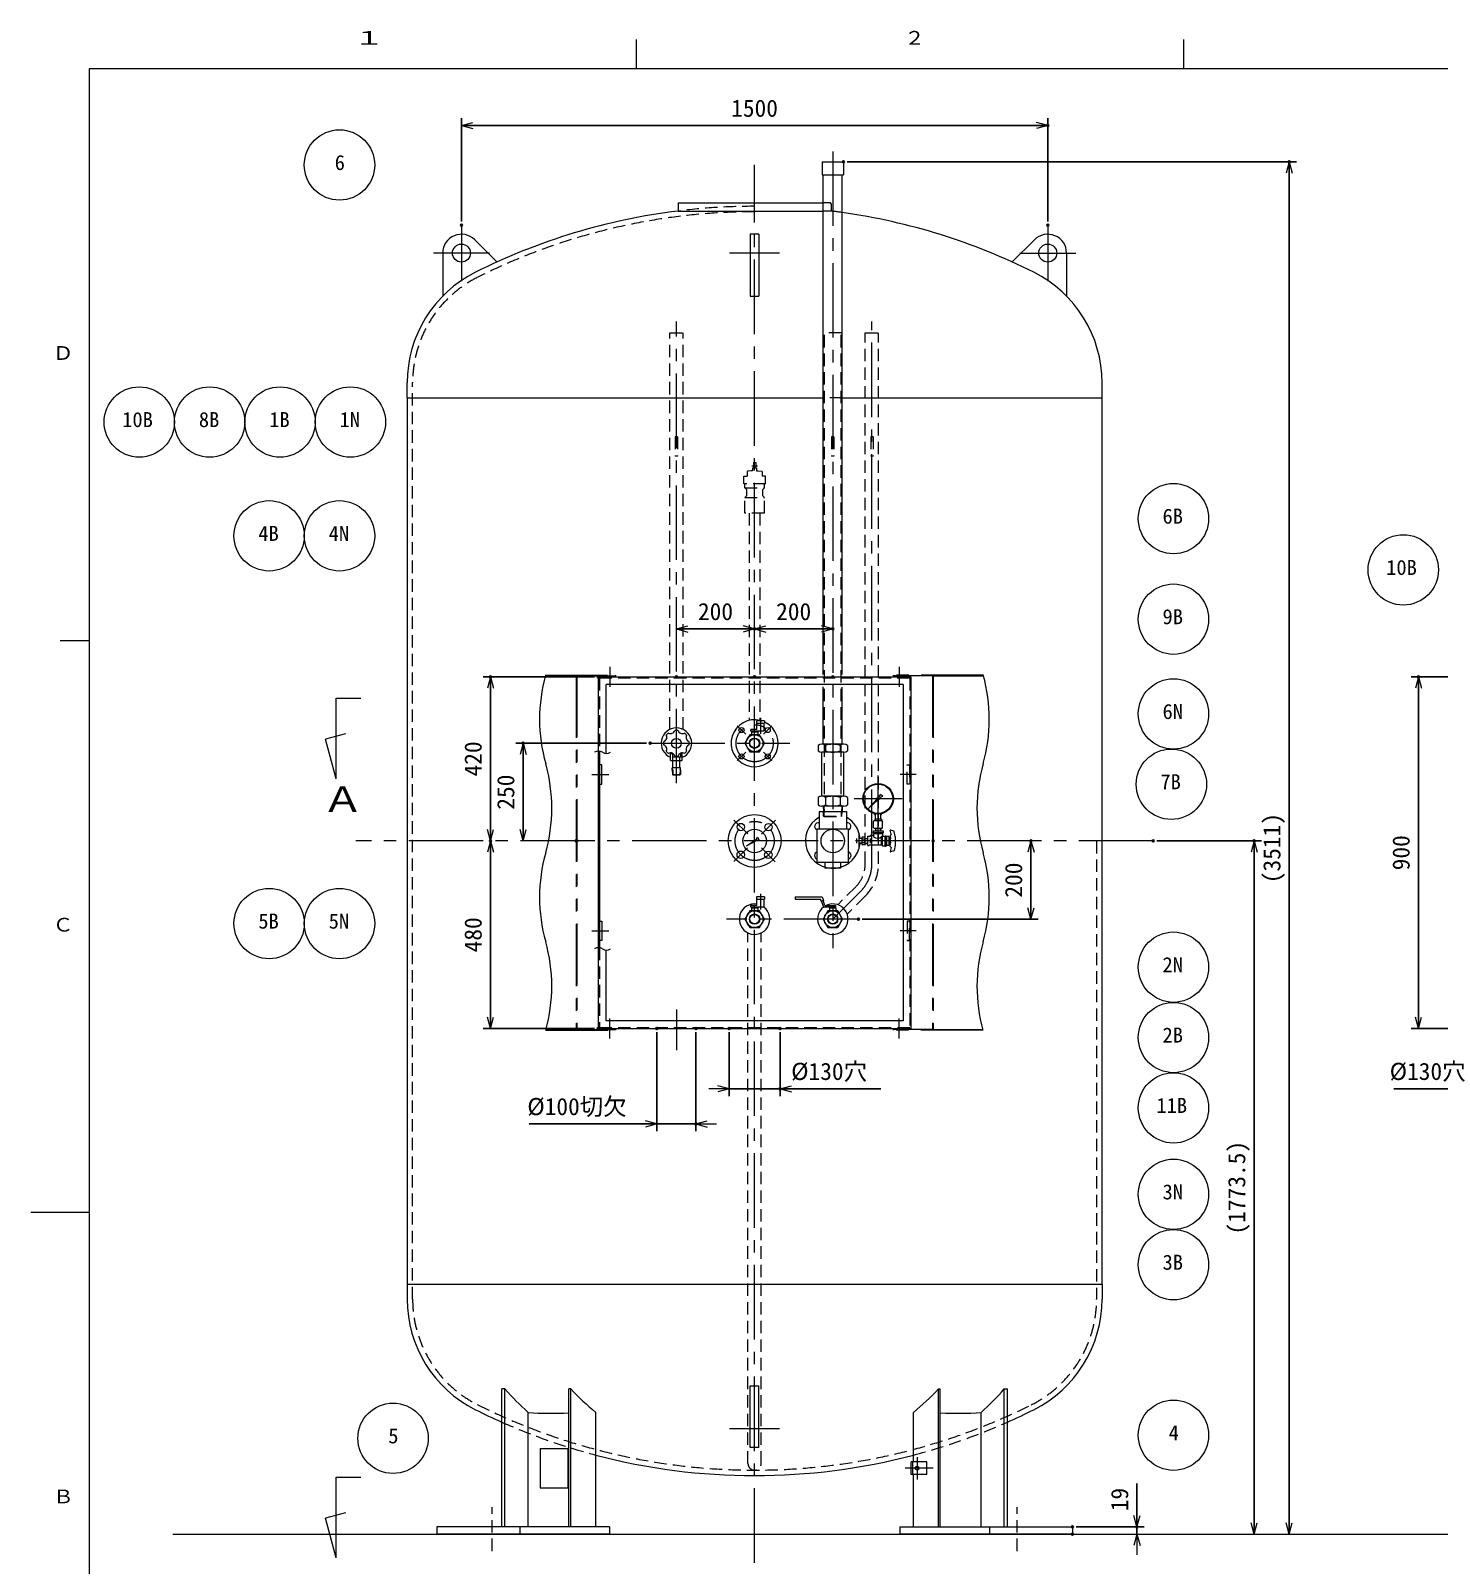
# Model space of a CAD drawing. Units: millimetres at full size. Extents: x -4358 to 4359, y -3075 to 3075.
# Drawn here: x -4358 to -754, y -903 to 3022 of the extents above; entities that cross this region are included whole.
import ezdxf
from ezdxf.enums import TextEntityAlignment as Align

# ---------------------------------------------------------------- set-up
doc = ezdxf.new("R2010")
doc.units = ezdxf.units.MM
doc.header["$LTSCALE"] = 10
doc.header["$PDMODE"] = 32
doc.header["$PDSIZE"] = 5
for name, pattern in [('USER1', [28.575, 19.05, -3.175, 3.175, -3.175]), ('USER2', [4.7625, 3.175, -1.5875]), ('USER3', [31.75, 15.875, -3.175, 3.175, -3.175, 3.175, -3.175])]:
    doc.linetypes.add(name, pattern=pattern)
for name, color, linetype, lineweight in [('0-0_0', 7, 'Continuous', 18), ('0-2_Line', 3, 'Continuous', 18), ('0-3_Center', 2, 'USER1', 18), ('0-4_Hidden', 3, 'USER2', 18), ('0-5_Phantom', 6, 'USER3', 18), ('0-8_Item', 7, 'Continuous', 18)]:
    doc.layers.add(name, color=color, linetype=linetype, lineweight=lineweight)
for name, color, linetype in [('0-1_Defpoints', 7, 'Continuous'), ('0-6_Text', 7, 'Continuous'), ('0-7_Size', 7, 'Continuous')]:
    doc.layers.add(name, color=color, linetype=linetype)
doc.styles.add('ＭＳ ゴシック', font='')
doc.styles.get('ＭＳ ゴシック').set_extended_font_data('MS Gothic')

# ---------------------------------------------------------------- blocks, each defined once
blk = doc.blocks.new('30a')
at = {"layer": '0-0_0'}
for q in [(-3500, 0), (-1931.9, 517.6), (-1931.9, -517.6)]:
    blk.add_line((0, 0), q, dxfattribs=at)
blk = doc.blocks.new('D45')
at = {"layer": '0-1_Defpoints'}
for p in [(1123.5, 4136.01), (1448.82, 4136.01), (1259.13, 3886.01)]:
    blk.add_point(p, dxfattribs=at)
at = {"layer": '0-7_Size'}
for p, q in [((1439.44, 4136.01), (1104.75, 4136.01)), ((1123.5, 3886.02), (1123.5, 4135.99))]:
    blk.add_line(p, q, dxfattribs=at)
at = {"layer": '0-7_Size', "xscale": 0.015, "yscale": 0.015}
for p, rotation in [((1123.5, 4136.01), 90), ((1123.5, 3886.01), 270)]:
    blk.add_blockref('30a', p, dxfattribs=dict(at, rotation=rotation))
at = {"layer": '0-7_Size', "style": 'ＭＳ ゴシック'}
blk.add_text('250', height=43.99, rotation=90, dxfattribs=at).set_placement((1114.12, 3966.01), align=Align.BOTTOM_LEFT)
blk = doc.blocks.new('D46')
at = {"layer": '0-1_Defpoints'}
for p in [(1039.9, 3886.01), (1260.73, 3886.01), (1315.73, 3406.01)]:
    blk.add_point(p, dxfattribs=at)
at = {"layer": '0-7_Size'}
for p, q in [((1039.9, 3406.02), (1039.9, 3885.99)), ((1306.36, 3406.01), (1021.15, 3406.01))]:
    blk.add_line(p, q, dxfattribs=at)
at = {"layer": '0-7_Size', "xscale": 0.015, "yscale": 0.015}
for p, rotation in [((1039.9, 3886.01), 90), ((1039.9, 3406.01), 270)]:
    blk.add_blockref('30a', p, dxfattribs=dict(at, rotation=rotation))
at = {"layer": '0-7_Size', "style": 'ＭＳ ゴシック'}
blk.add_text('480', height=43.99, rotation=90, dxfattribs=at).set_placement((1030.53, 3601.01), align=Align.BOTTOM_LEFT)
blk = doc.blocks.new('D47')
at = {"layer": '0-1_Defpoints'}
for p in [(1039.9, 4306.01), (1315.73, 4306.01), (1260.73, 3886.01)]:
    blk.add_point(p, dxfattribs=at)
at = {"layer": '0-7_Size'}
for p, q in [((1306.36, 4306.01), (1021.15, 4306.01)), ((1039.9, 3886.02), (1039.9, 4305.99))]:
    blk.add_line(p, q, dxfattribs=at)
at = {"layer": '0-7_Size', "xscale": 0.015, "yscale": 0.015}
for p, rotation in [((1039.9, 4306.01), 90), ((1039.9, 3886.01), 270)]:
    blk.add_blockref('30a', p, dxfattribs=dict(at, rotation=rotation))
at = {"layer": '0-7_Size', "style": 'ＭＳ ゴシック'}
blk.add_text('420', height=43.99, rotation=90, dxfattribs=at).set_placement((1030.53, 4051.01), align=Align.BOTTOM_LEFT)
blk = doc.blocks.new('D48')
at = {"layer": '0-1_Defpoints'}
for p in [(1715.73, 4428.32), (1515.73, 4306.01), (1715.73, 4306.01)]:
    blk.add_point(p, dxfattribs=at)
at = {"layer": '0-7_Size'}
blk.add_line((1515.75, 4428.32), (1715.72, 4428.32), dxfattribs=at)
at = {"layer": '0-7_Size', "xscale": 0.015, "yscale": 0.015, "rotation": 180}
blk.add_blockref('30a', (1515.73, 4428.32), dxfattribs=at)
at = {"layer": '0-7_Size', "xscale": 0.015, "yscale": 0.015}
blk.add_blockref('30a', (1715.73, 4428.32), dxfattribs=at)
at = {"layer": '0-7_Size', "style": 'ＭＳ ゴシック'}
blk.add_text('200', height=43.99, dxfattribs=at).set_placement((1570.73, 4437.69), align=Align.BOTTOM_LEFT)
blk = doc.blocks.new('D49')
at = {"layer": '0-1_Defpoints'}
for p in [(1915.73, 4428.32), (1715.73, 4306.01), (1915.73, 4306.01)]:
    blk.add_point(p, dxfattribs=at)
at = {"layer": '0-7_Size'}
blk.add_line((1715.75, 4428.32), (1915.72, 4428.32), dxfattribs=at)
at = {"layer": '0-7_Size', "xscale": 0.015, "yscale": 0.015, "rotation": 180}
blk.add_blockref('30a', (1715.73, 4428.32), dxfattribs=at)
at = {"layer": '0-7_Size', "xscale": 0.015, "yscale": 0.015}
blk.add_blockref('30a', (1915.73, 4428.32), dxfattribs=at)
at = {"layer": '0-7_Size', "style": 'ＭＳ ゴシック'}
blk.add_text('200', height=43.99, dxfattribs=at).set_placement((1770.73, 4437.69), align=Align.BOTTOM_LEFT)
blk = doc.blocks.new('D50')
at = {"layer": '0-1_Defpoints'}
for p in [(2172.33, 3886.01), (2422.81, 3886.01), (1981.36, 3686.01)]:
    blk.add_point(p, dxfattribs=at)
at = {"layer": '0-7_Size'}
for p, q in [((2422.81, 3686.02), (2422.81, 3885.99)), ((1990.73, 3686.01), (2441.56, 3686.01))]:
    blk.add_line(p, q, dxfattribs=at)
at = {"layer": '0-7_Size', "xscale": 0.015, "yscale": 0.015}
for p, rotation in [((2422.81, 3886.01), 90), ((2422.81, 3686.01), 270)]:
    blk.add_blockref('30a', p, dxfattribs=dict(at, rotation=rotation))
at = {"layer": '0-7_Size', "style": 'ＭＳ ゴシック'}
blk.add_text('200', height=43.99, rotation=90, dxfattribs=at).set_placement((2413.43, 3741.01), align=Align.BOTTOM_LEFT)
blk = doc.blocks.new('D51')
at = {"layer": '0-1_Defpoints'}
for p in [(2465.73, 5715.92), (965.73, 5461.59), (2465.73, 5461.59)]:
    blk.add_point(p, dxfattribs=at)
at = {"layer": '0-7_Size'}
for p, q in [((965.73, 5470.96), (965.73, 5734.67)), ((2465.73, 5470.96), (2465.73, 5734.67)), ((965.75, 5715.92), (2465.72, 5715.92))]:
    blk.add_line(p, q, dxfattribs=at)
at = {"layer": '0-7_Size', "xscale": 0.015, "yscale": 0.015, "rotation": 180}
blk.add_blockref('30a', (965.73, 5715.92), dxfattribs=at)
at = {"layer": '0-7_Size', "xscale": 0.015, "yscale": 0.015}
blk.add_blockref('30a', (2465.73, 5715.92), dxfattribs=at)
at = {"layer": '0-7_Size', "style": 'ＭＳ ゴシック'}
blk.add_text('1500', height=43.99, dxfattribs=at).set_placement((1655.73, 5725.29), align=Align.BOTTOM_LEFT)
blk = doc.blocks.new('D52')
at = {"layer": '0-1_Defpoints'}
for p in [(1650.73, 3406.01), (1780.73, 3406.01), (1780.73, 3252.04)]:
    blk.add_point(p, dxfattribs=at)
at = {"layer": '0-7_Size'}
for p, q in [((1650.73, 3396.63), (1650.73, 3233.29)), ((1780.73, 3396.63), (1780.73, 3233.29)), ((1650.72, 3252.04), (1650.7, 3252.04)), ((1650.73, 3252.04), (1650.75, 3252.04)), ((1650.75, 3252.04), (1780.72, 3252.04)), ((1780.73, 3252.04), (1780.72, 3252.04)), ((1780.73, 3252.04), (2038.6, 3252.04)), ((1780.75, 3252.04), (1780.76, 3252.04))]:
    blk.add_line(p, q, dxfattribs=at)
at = {"layer": '0-7_Size', "xscale": 0.015, "yscale": 0.015}
blk.add_blockref('30a', (1650.73, 3252.04), dxfattribs=at)
at = {"layer": '0-7_Size', "xscale": 0.015, "yscale": 0.015, "rotation": 180}
blk.add_blockref('30a', (1780.73, 3252.04), dxfattribs=at)
at = {"layer": '0-7_Size', "style": 'ＭＳ ゴシック'}
blk.add_text('%%C130穴', height=43.99, dxfattribs=at).set_placement((1809.22, 3261.42), align=Align.BOTTOM_LEFT)
blk = doc.blocks.new('D53')
at = {"layer": '0-1_Defpoints'}
for p in [(1465.73, 3406.01), (1565.73, 3406.01), (1565.73, 3162.04)]:
    blk.add_point(p, dxfattribs=at)
at = {"layer": '0-7_Size'}
for p, q in [((1465.73, 3396.63), (1465.73, 3143.29)), ((1565.73, 3396.63), (1565.73, 3143.29)), ((1465.73, 3162.04), (1138.84, 3162.04)), ((1465.72, 3162.04), (1465.7, 3162.04)), ((1465.73, 3162.04), (1465.75, 3162.04)), ((1565.72, 3162.04), (1465.75, 3162.04)), ((1565.73, 3162.04), (1565.72, 3162.04)), ((1565.75, 3162.04), (1565.76, 3162.04))]:
    blk.add_line(p, q, dxfattribs=at)
at = {"layer": '0-7_Size', "xscale": 0.015, "yscale": 0.015}
blk.add_blockref('30a', (1465.73, 3162.04), dxfattribs=at)
at = {"layer": '0-7_Size', "xscale": 0.015, "yscale": 0.015, "rotation": 180}
blk.add_blockref('30a', (1565.73, 3162.04), dxfattribs=at)
at = {"layer": '0-7_Size', "style": 'ＭＳ ゴシック'}
blk.add_text('%%C100切欠', height=43.99, dxfattribs=at).set_placement((1134.22, 3171.42), align=Align.BOTTOM_LEFT)
blk = doc.blocks.new('D54')
at = {"layer": '0-1_Defpoints'}
for p in [(2735.66, 3886.01), (2993.55, 3886.01), (2528.9, 2112.51)]:
    blk.add_point(p, dxfattribs=at)
at = {"layer": '0-7_Size'}
for p, q in [((2745.03, 3886.01), (3012.3, 3886.01)), ((2993.55, 2112.52), (2993.55, 3885.99))]:
    blk.add_line(p, q, dxfattribs=at)
at = {"layer": '0-7_Size', "xscale": 0.015, "yscale": 0.015}
for p, rotation in [((2993.55, 3886.01), 90), ((2993.55, 2112.51), 270)]:
    blk.add_blockref('30a', p, dxfattribs=dict(at, rotation=rotation))
at = {"layer": '0-7_Size', "style": 'ＭＳ ゴシック'}
blk.add_text('(1773.5)', height=43.99, rotation=90, dxfattribs=at).set_placement((2984.18, 2879.26), align=Align.BOTTOM_LEFT)
blk = doc.blocks.new('D55')
at = {"layer": '0-1_Defpoints'}
for p in [(1943.03, 5623.31), (3083.5, 5623.31), (2528.9, 2112.51)]:
    blk.add_point(p, dxfattribs=at)
at = {"layer": '0-7_Size'}
for p, q in [((1952.41, 5623.31), (3102.25, 5623.31)), ((3083.5, 2112.52), (3083.5, 5623.29))]:
    blk.add_line(p, q, dxfattribs=at)
at = {"layer": '0-7_Size', "xscale": 0.015, "yscale": 0.015}
for p, rotation in [((3083.5, 5623.31), 90), ((3083.5, 2112.51), 270)]:
    blk.add_blockref('30a', p, dxfattribs=dict(at, rotation=rotation))
at = {"layer": '0-7_Size', "style": 'ＭＳ ゴシック'}
blk.add_text('(3511)', height=43.99, rotation=90, dxfattribs=at).set_placement((3074.13, 3777.91), align=Align.BOTTOM_LEFT)
blk = doc.blocks.new('D56')
at = {"layer": '0-1_Defpoints'}
for p in [(3414.07, 4306.01), (3548.32, 4306.01), (3548.32, 3406.01)]:
    blk.add_point(p, dxfattribs=at)
at = {"layer": '0-7_Size'}
for p, q in [((3538.94, 4306.01), (3395.32, 4306.01)), ((3414.07, 3406.02), (3414.07, 4305.99)), ((3538.94, 3406.01), (3395.32, 3406.01))]:
    blk.add_line(p, q, dxfattribs=at)
at = {"layer": '0-7_Size', "xscale": 0.015, "yscale": 0.015}
for p, rotation in [((3414.07, 4306.01), 90), ((3414.07, 3406.01), 270)]:
    blk.add_blockref('30a', p, dxfattribs=dict(at, rotation=rotation))
at = {"layer": '0-7_Size', "style": 'ＭＳ ゴシック'}
blk.add_text('900', height=43.99, rotation=90, dxfattribs=at).set_placement((3404.7, 3811.01), align=Align.BOTTOM_LEFT)
blk = doc.blocks.new('D58')
at = {"layer": '0-1_Defpoints'}
for p in [(2528.9, 2131.51), (2694, 2131.51), (2528.9, 2112.51)]:
    blk.add_point(p, dxfattribs=at)
at = {"layer": '0-7_Size'}
for p, q in [((2694, 2131.51), (2694, 2242.7)), ((2538.28, 2131.51), (2712.75, 2131.51)), ((2694, 2131.52), (2694, 2131.54)), ((2694, 2131.51), (2694, 2131.49)), ((2694, 2112.52), (2694, 2131.49)), ((2694, 2112.51), (2694, 2112.52)), ((2694, 2112.49), (2694, 2112.48))]:
    blk.add_line(p, q, dxfattribs=at)
at = {"layer": '0-7_Size', "xscale": 0.015, "yscale": 0.015}
for p, rotation in [((2694, 2131.51), 270), ((2694, 2112.51), 90)]:
    blk.add_blockref('30a', p, dxfattribs=dict(at, rotation=rotation))
at = {"layer": '0-7_Size', "style": 'ＭＳ ゴシック'}
blk.add_text('19', height=43.99, rotation=90, dxfattribs=at).set_placement((2684.63, 2171.32), align=Align.BOTTOM_LEFT)
blk = doc.blocks.new('D59')
at = {"layer": '0-1_Defpoints'}
for p in [(3608.32, 3406.01), (3738.32, 3406.01), (3738.32, 3252.04)]:
    blk.add_point(p, dxfattribs=at)
at = {"layer": '0-7_Size'}
for p, q in [((3608.32, 3396.63), (3608.32, 3233.29)), ((3738.32, 3396.63), (3738.32, 3233.29)), ((3608.32, 3252.04), (3351.11, 3252.04)), ((3608.3, 3252.04), (3608.29, 3252.04)), ((3608.32, 3252.04), (3608.33, 3252.04)), ((3738.3, 3252.04), (3608.33, 3252.04)), ((3738.32, 3252.04), (3738.3, 3252.04)), ((3738.33, 3252.04), (3738.35, 3252.04))]:
    blk.add_line(p, q, dxfattribs=at)
at = {"layer": '0-7_Size', "xscale": 0.015, "yscale": 0.015}
blk.add_blockref('30a', (3608.32, 3252.04), dxfattribs=at)
at = {"layer": '0-7_Size', "xscale": 0.015, "yscale": 0.015, "rotation": 180}
blk.add_blockref('30a', (3738.32, 3252.04), dxfattribs=at)
at = {"layer": '0-7_Size', "style": 'ＭＳ ゴシック'}
blk.add_text('%%C130穴', height=43.99, dxfattribs=at).set_placement((3340.48, 3261.42), align=Align.BOTTOM_LEFT)

msp = doc.modelspace()

# ---------------------------------------------------------------- linework, layer by layer
at = {"layer": '0-0_0', "color": 4}
for p, q in [((-2807.5, 2925), (-2807.5, 3000)), ((-1407.5, 2925), (-1407.5, 3000)), ((-4207.5, 2925), (-4207.5, -2925)), ((4192.5, 2925), (-4207.5, 2925)), ((-4282.5, 1462.5), (-4207.5, 1462.5)), ((-4357.5, 0), (-4207.5, 0))]:
    msp.add_line(p, q, dxfattribs=at)
at = {"layer": '0-2_Line'}
for p, q in [((-2332.68, 2686.95), (-2332.68, 2653.95)), ((-2332.68, 2653.95), (-2278.08, 2653.95)), ((-2329.68, 1375.49), (-2329.68, 2653.95)), ((-2281.08, 1375.49), (-2281.08, 2653.95)), ((-2701.38, 2579.69), (-2699.38, 2581.69)), ((-2701.38, 2579.69), (-2701.38, 2561.08)), ((-2701.38, 2561.08), (-2329.68, 2561.08)), ((-2699.38, 2581.69), (-2329.68, 2581.69)), ((-3221.44, 2487.54), (-3164.62, 2430.72)), ((-2516.38, 2501.6), (-2516.38, 2343.67)), ((-2494.38, 2501.6), (-2516.38, 2501.6)), ((-2494.38, 2501.6), (-2494.38, 2343.67)), ((-1789.32, 2487.54), (-1846.13, 2430.72)), ((-3303.38, 2453.6), (-3303.38, 2343.67)), ((-1707.38, 2453.6), (-1707.38, 2343.67)), ((-2516.38, 2343.67), (-2494.38, 2343.67)), ((-3394.38, 2083.65), (-3394.38, 2121.7)), ((-1616.98, 2123.15), (-1616.98, -184.35)), ((-1616.38, 2083.65), (-1616.38, 2121.7)), ((-3394.38, 2083.65), (-2329.68, 2083.65)), ((-3393.78, -184.35), (-3393.78, 2083.65)), ((-2281.08, 2083.65), (-1616.38, 2083.65)), ((-2329.68, 1196.95), (-2329.68, 1343.83)), ((-2281.08, 1196.95), (-2281.08, 1343.35)), ((-2500.38, 1256.65), (-2500.38, 1250.65)), ((-2480.38, 1256.65), (-2500.38, 1256.65)), ((-2480.38, 1256.65), (-2480.38, 1250.65)), ((-2517.88, 1221.3), (-2530.38, 1199.65)), ((-2492.88, 1221.3), (-2517.88, 1221.3)), ((-2499.38, 1234.65), (-2515.38, 1234.65)), ((-2515.38, 1230.65), (-2515.38, 1234.65)), ((-2481.38, 1230.65), (-2515.38, 1230.65)), ((-2513.38, 1228.65), (-2497.38, 1228.65)), ((-2513.38, 1228.65), (-2513.38, 1221.3)), ((-2500.38, 1250.65), (-2480.38, 1250.65)), ((-2499.38, 1234.65), (-2499.38, 1250.65)), ((-2497.38, 1228.65), (-2497.38, 1221.3)), ((-2480.38, 1199.65), (-2492.88, 1221.3)), ((-2481.38, 1250.65), (-2481.38, 1230.65)), ((-2530.38, 1199.65), (-2517.88, 1178)), ((-2517.88, 1178), (-2492.88, 1178)), ((-2492.88, 1178), (-2480.38, 1199.65)), ((-2342.88, 1193.73), (-2342.88, 1180.17)), ((-2277.25, 1196.95), (-2333.5, 1196.95)), ((-2324.13, 1193.73), (-2324.13, 1180.17)), ((-2286.63, 1193.73), (-2286.63, 1180.17)), ((-2267.88, 1193.73), (-2267.88, 1180.17)), ((-2720.38, 1155.65), (-2720.38, 1173.65)), ((-2720.38, 1173.65), (-2715.09, 1173.65)), ((-2720.38, 1155.65), (-2690.38, 1155.65)), ((-2714.38, 1136.65), (-2714.38, 1155.65)), ((-2696.38, 1136.65), (-2696.38, 1155.65)), ((-2695.67, 1173.65), (-2690.38, 1173.65)), ((-2690.38, 1155.65), (-2690.38, 1173.65)), ((-2333.5, 1063.95), (-2333.5, 1176.95)), ((-2277.25, 1176.95), (-2333.5, 1176.95)), ((-2277.25, 1063.95), (-2277.25, 1176.95)), ((-2716.03, 1131.81), (-2716.03, 1136.65)), ((-2694.73, 1136.65), (-2716.03, 1136.65)), ((-2716.03, 1131.81), (-2715.6, 1119.65)), ((-2715.6, 1119.65), (-2695.15, 1119.65)), ((-2714.41, 1118.65), (-2715.6, 1119.65)), ((-2714.41, 1118.65), (-2696.35, 1118.65)), ((-2696.35, 1118.65), (-2695.15, 1119.65)), ((-2694.73, 1131.81), (-2695.15, 1119.65)), ((-2694.73, 1131.81), (-2694.73, 1136.65)), ((-2342.88, 1060.73), (-2342.88, 1042.17)), ((-2277.25, 1063.95), (-2333.5, 1063.95)), ((-2324.13, 1060.73), (-2324.13, 1042.17)), ((-2286.63, 1060.73), (-2286.63, 1042.17)), ((-2267.88, 1060.73), (-2267.88, 1042.17)), ((-2340.38, 1024.65), (-2270.38, 1024.65)), ((-2340.38, 1024.65), (-2340.38, 979.65)), ((-2277.25, 1038.95), (-2333.5, 1038.95)), ((-2329.78, 1038.95), (-2329.28, 1024.65)), ((-2280.98, 1038.95), (-2281.48, 1024.65)), ((-2270.38, 1024.65), (-2270.38, 979.65)), ((-2199.9, 1001.64), (-2200.9, 1000.64)), ((-2200.9, 983.64), (-2200.9, 1000.64)), ((-2200.9, 983.64), (-2199.9, 982.64)), ((-2199.9, 1001.64), (-2178.9, 1001.64)), ((-2199.9, 982.64), (-2178.9, 982.64)), ((-2198.4, 1017.64), (-2198.4, 1019.69)), ((-2198.4, 1017.64), (-2196.4, 1017.64)), ((-2197.75, 1005.64), (-2197.75, 1001.64)), ((-2181.05, 1005.64), (-2197.75, 1005.64)), ((-2196.4, 1005.64), (-2196.4, 1017.64)), ((-2196.07, 980.64), (-2195.07, 981.64)), ((-2195.07, 981.64), (-2195.07, 982.64)), ((-2183.72, 981.64), (-2183.72, 982.64)), ((-2182.72, 980.64), (-2183.72, 981.64)), ((-2182.4, 1005.64), (-2182.4, 1017.64)), ((-2182.4, 1017.64), (-2180.4, 1017.64)), ((-2181.05, 1005.64), (-2181.05, 1001.64)), ((-2180.4, 1017.64), (-2180.4, 1019.69)), ((-2178.9, 1001.64), (-2177.9, 1000.64)), ((-2178.9, 982.64), (-2177.9, 983.64)), ((-2177.9, 983.64), (-2177.9, 1000.64)), ((-2265.38, 979.65), (-2345.38, 979.65)), ((-2265.38, 894.65), (-2265.38, 979.65)), ((-2238.38, 969.92), (-2238.38, 929.38)), ((-2230.89, 956.49), (-2238.38, 956.23)), ((-2230.89, 942.81), (-2238.38, 943.08)), ((-2230.89, 957.01), (-2230.89, 942.29)), ((-2223.73, 959.47), (-2230.05, 959.47)), ((-2223.73, 954.56), (-2230.05, 954.56)), ((-2223.73, 944.74), (-2230.05, 944.74)), ((-2222.89, 942.29), (-2222.89, 957.01)), ((-2222.89, 956.49), (-2215.49, 956.23)), ((-2222.89, 942.81), (-2215.49, 943.07)), ((-2215.4, 937.65), (-2215.4, 961.65)), ((-2201.4, 963.65), (-2209.9, 963.65)), ((-2202.4, 975.65), (-2176.4, 975.65)), ((-2202.4, 975.65), (-2202.4, 971.15)), ((-2202.4, 971.15), (-2176.4, 971.15)), ((-2201.4, 968.65), (-2202.4, 971.15)), ((-2201.4, 968.65), (-2201.4, 960.65)), ((-2201.4, 968.65), (-2177.4, 968.65)), ((-2196.07, 980.64), (-2195.9, 975.65)), ((-2182.72, 980.64), (-2182.9, 975.65)), ((-2178.4, 962.15), (-2180.4, 960.65)), ((-2180.4, 938.65), (-2180.4, 960.65)), ((-2178.4, 937.15), (-2178.4, 962.15)), ((-2178.4, 962.15), (-2171.4, 962.15)), ((-2177.4, 968.65), (-2176.4, 971.15)), ((-2177.4, 962.15), (-2177.4, 968.65)), ((-2176.4, 975.65), (-2176.4, 971.15)), ((-2171.4, 936.65), (-2171.4, 962.65)), ((-2171.4, 962.65), (-2168.9, 962.65)), ((-2168.9, 936.65), (-2168.9, 962.65)), ((-2168.9, 958.65), (-2167.9, 958.65)), ((-2162.4, 961.15), (-2167.9, 961.15)), ((-2167.9, 961.15), (-2167.9, 938.15)), ((-2162.4, 961.15), (-2162.4, 938.15)), ((-2162.4, 953.65), (-2159.4, 953.65)), ((-2162.4, 945.65), (-2159.4, 945.65)), ((-2159.4, 958.65), (-2159.4, 940.65)), ((-2159.4, 958.65), (-2157.88, 958.65)), ((-2156.4, 966.65), (-2158.4, 963.65)), ((-2158.4, 963.65), (-2157.47, 954.75)), ((-2158.4, 949.65), (-2157.47, 954.75)), ((-2158.4, 949.65), (-2157.47, 944.55)), ((-2158.4, 935.65), (-2157.47, 944.55)), ((-2156.4, 966.65), (-2158.25, 976.85)), ((-2148.96, 974.82), (-2157.62, 977.42)), ((-2145.4, 960.65), (-2148.27, 974.07)), ((-2145.4, 960.65), (-2145.4, 938.65)), ((-2223.73, 939.84), (-2230.05, 939.84)), ((-2180.4, 938.65), (-2212.4, 938.65)), ((-2178.4, 937.15), (-2180.4, 938.65)), ((-2178.4, 937.15), (-2171.4, 937.15)), ((-2171.4, 936.65), (-2168.9, 936.65)), ((-2168.9, 940.65), (-2167.9, 940.65)), ((-2162.4, 938.15), (-2167.9, 938.15)), ((-2159.4, 940.65), (-2157.88, 940.65)), ((-2156.4, 932.65), (-2158.4, 935.65)), ((-2156.4, 932.65), (-2158.25, 922.45)), ((-2148.96, 924.48), (-2157.62, 921.89)), ((-2145.4, 938.65), (-2148.27, 925.23)), ((-2325.38, 894.65), (-2325.38, 879.65)), ((-2285.38, 879.65), (-2325.38, 879.65)), ((-2285.38, 894.65), (-2285.38, 879.65)), ((-2500.38, 806.65), (-2500.38, 800.65)), ((-2480.38, 806.65), (-2500.38, 806.65)), ((-2500.38, 800.65), (-2480.38, 800.65)), ((-2499.38, 784.65), (-2499.38, 800.65)), ((-2481.38, 800.65), (-2481.38, 780.65)), ((-2480.38, 806.65), (-2480.38, 800.65)), ((-2401.38, 806.65), (-2332.68, 806.65)), ((-2401.38, 806.65), (-2401.38, 800.65)), ((-2401.38, 800.65), (-2336.89, 800.65)), ((-2328.18, 780.65), (-2334.08, 795.86)), ((-2332.68, 806.65), (-2329.38, 797.57)), ((-2325.38, 784.65), (-2330.32, 797.22)), ((-2517.88, 771.3), (-2530.38, 749.65)), ((-2530.38, 749.65), (-2517.88, 728)), ((-2492.88, 771.3), (-2517.88, 771.3)), ((-2499.38, 784.65), (-2515.38, 784.65)), ((-2515.38, 780.65), (-2515.38, 784.65)), ((-2481.38, 780.65), (-2515.38, 780.65)), ((-2513.38, 778.65), (-2497.38, 778.65)), ((-2513.38, 778.65), (-2513.38, 771.3)), ((-2497.38, 778.65), (-2497.38, 771.3)), ((-2480.38, 749.65), (-2492.88, 771.3)), ((-2492.88, 728), (-2480.38, 749.65)), ((-2298.38, 780.65), (-2328.18, 780.65)), ((-2325.38, 784.65), (-2298.38, 784.65)), ((-2313.38, 778.65), (-2297.38, 778.65)), ((-2313.38, 778.65), (-2313.38, 771.3)), ((-2298.38, 784.65), (-2298.38, 780.65)), ((-2297.38, 778.65), (-2297.38, 771.3)), ((-2517.88, 728), (-2492.88, 728)), ((-3394.38, -184.35), (-1616.38, -184.35)), ((-3394.38, -184.35), (-3394.38, -222.4)), ((-1616.38, -184.35), (-1616.38, -222.4)), ((-3152.38, -804.85), (-3152.38, -452.2)), ((-3144.07, -452.2), (-3152.38, -452.2)), ((-3144.07, -804.85), (-3144.07, -452.2)), ((-2980.39, -804.85), (-2980.39, -452.2)), ((-2975.6, -452.2), (-2980.39, -452.2)), ((-2975.6, -804.85), (-2975.6, -452.2)), ((-2516.38, -602.29), (-2516.38, -444.37)), ((-2516.38, -444.37), (-2494.38, -444.37)), ((-2494.38, -602.29), (-2494.38, -444.37)), ((-2035.15, -804.85), (-2035.15, -452.2)), ((-2035.15, -452.2), (-2030.36, -452.2)), ((-2030.36, -804.85), (-2030.36, -452.2)), ((-1866.69, -804.85), (-1866.69, -452.2)), ((-1866.69, -452.2), (-1858.37, -452.2)), ((-1858.37, -804.85), (-1858.37, -452.2)), ((-3084.83, -804.85), (-3084.83, -512.25)), ((-2911.96, -804.85), (-2911.96, -512.25)), ((-2098.79, -638.85), (-2098.79, -512.25)), ((-1925.93, -804.85), (-1925.93, -512.25)), ((-2494.38, -602.29), (-2516.38, -602.29)), ((-2064.85, -638.85), (-2104.45, -638.85)), ((-2104.45, -670.85), (-2104.45, -638.85)), ((-2100.21, -670.85), (-2100.21, -638.85)), ((-2064.85, -670.85), (-2064.85, -638.85)), ((-2064.85, -670.85), (-2104.45, -670.85)), ((-2098.79, -804.85), (-2098.79, -670.85)), ((-2876.61, -804.85), (-3318.55, -804.85)), ((-3318.55, -804.85), (-3318.55, -823.85)), ((-3106.42, -804.85), (-3106.42, -823.85)), ((-2134.15, -804.85), (-2134.15, -823.85)), ((-2134.15, -804.85), (-1692.2, -804.85)), ((-1692.2, -823.85), (-2134.15, -823.85)), ((-1904.34, -804.85), (-1904.34, -823.85)), ((-1692.2, -804.85), (-1692.2, -823.85))]:
    msp.add_line(p, q, dxfattribs=at)
at = {"layer": '0-2_Line', "color": 7}
for p, q in [((-2905.38, 1369.65), (-2905.38, 469.65)), ((-2905.38, 1369.65), (-2105.38, 1369.65)), ((-2125.38, 1349.65), (-2885.38, 1349.65)), ((-2885.38, 1173.64), (-2885.38, 1349.65)), ((-2125.38, 1349.65), (-2125.38, 489.65)), ((-2105.38, 1369.65), (-2105.38, 469.65)), ((-2902.18, 1179.51), (-2902.18, 676.53)), ((-2885.38, 489.65), (-2885.38, 670.67)), ((-2125.38, 489.65), (-2885.38, 489.65)), ((-2755.38, 472.85), (-2755.38, 469.65)), ((-2655.38, 472.85), (-2655.38, 469.65)), ((-2570.38, 472.85), (-2570.38, 469.65)), ((-2440.38, 472.85), (-2440.38, 469.65)), ((-2905.38, 469.65), (-2105.38, 469.65)), ((-3054.09, -604.85), (-2983.38, -604.85)), ((-2983.38, -604.85), (-2983.38, -704.85)), ((-3993.8, -823.85), (2180.8, -823.85))]:
    msp.add_line(p, q, dxfattribs=at)
at = {"layer": '0-2_Line', "color": 4}
for p, q in [((-2714.87, 1131.81), (-2716.03, 1133.82)), ((-2714.87, 1131.81), (-2714.41, 1118.65)), ((-2695.89, 1131.81), (-2696.35, 1118.65)), ((-2695.89, 1131.81), (-2694.73, 1133.82)), ((-2189, 1060.82), (-2184.81, 1065.47)), ((-2186.22, 1058.04), (-2181.57, 1062.23)), ((-2184.81, 1065.47), (-2183.19, 1069.51)), ((-2183.19, 1069.51), (-2177.53, 1063.85)), ((-2181.57, 1062.23), (-2177.53, 1063.85)), ((-2328.3, 1038.95), (-2327.8, 1024.65)), ((-2282.46, 1038.95), (-2282.95, 1024.65)), ((-2214.12, 1032.92), (-2192.51, 1056.91)), ((-2214.12, 1032.92), (-2190.12, 1054.53)), ((-2196.87, 1005.64), (-2196.87, 1001.64)), ((-2181.92, 1005.64), (-2181.92, 1001.64)), ((-2526.34, 936.78), (-2500.68, 954.45)), ((-2526.34, 936.78), (-2498.97, 951.67)), ((-2500.68, 954.45), (-2498.04, 958.76)), ((-2498.97, 951.67), (-2493.94, 952.07)), ((-2230.89, 955.63), (-2238.38, 955.37)), ((-2230.89, 943.67), (-2238.38, 943.93)), ((-2222.89, 955.63), (-2215.49, 955.37)), ((-2222.89, 943.67), (-2215.49, 943.93)), ((-2195.02, 979.19), (-2196.07, 980.64)), ((-2195.02, 979.19), (-2194.9, 975.65)), ((-2183.77, 979.19), (-2183.9, 975.65)), ((-2183.77, 979.19), (-2182.72, 980.64))]:
    msp.add_line(p, q, dxfattribs=at)
at = {"layer": '0-2_Line'}
for points in [[(-2332.68, 2686.95), (-2278.08, 2686.95), (-2278.08, 2653.95)], [(-2265.38, 894.65), (-2345.38, 894.65), (-2345.38, 979.65)], [(-2215.4, 961.65), (-2212.4, 961.65), (-2212.4, 960.65)], [(-2209.9, 963.65), (-2209.9, 960.65), (-2212.4, 960.65)], [(-2215.4, 937.65), (-2212.4, 937.65), (-2212.4, 938.65)], [(-2329.38, 797.57), (-2335.02, 795.51), (-2336.89, 800.65)], [(-2876.61, -804.85), (-2876.61, -823.85), (-3318.55, -823.85)]]:
    msp.add_lwpolyline(points, dxfattribs=at)
for points in [[(-2895.88, 1144.65), (-2901.88, 1144.65), (-2901.88, 1094.65), (-2895.88, 1094.65)], [(-2330.38, 749.65), (-2317.88, 728), (-2292.88, 728), (-2280.38, 749.65), (-2292.88, 771.3), (-2317.88, 771.3)], [(-2895.88, 694.65), (-2901.88, 694.65), (-2901.88, 744.65), (-2895.88, 744.65)]]:
    msp.add_lwpolyline(points, close=True, dxfattribs=at)
at = {"layer": '0-2_Line', "color": 7}
msp.add_lwpolyline([(-3054.09, -604.85), (-3054.09, -704.85), (-2983.38, -704.85)], dxfattribs=at)
at = {"layer": '0-2_Line'}
for centre, radius in [((-3255.38, 2453.6), 23), ((-1755.38, 2453.6), 23), ((-2538.96, 1233.24), 6.5), ((-2505.38, 1199.65), 21.65), ((-2471.79, 1233.24), 6.5), ((-2505.38, 1199.65), 12.06), ((-2538.96, 1166.06), 6.5), ((-2471.79, 1166.06), 6.5), ((-2189.4, 1057.64), 39), ((-2189.4, 1057.64), 37.5), ((-2505.38, 949.65), 67.5), ((-2540.58, 985.16), 9.5), ((-2469.87, 984.86), 9.5), ((-2505.38, 949.65), 30), ((-2305.38, 949.65), 30), ((-2540.88, 914.45), 9.5), ((-2470.17, 914.15), 9.5), ((-2505.38, 749.65), 21.65), ((-2505.38, 749.65), 12.06), ((-2305.38, 749.65), 21.65), ((-2305.38, 749.65), 12.06), ((-2089.6, -654.85), 5)]:
    msp.add_circle(centre, radius, dxfattribs=at)
at = {"layer": '0-2_Line', "color": 4}
for centre, radius in [((-2705.38, 1199.65), 12.5), ((-2505.38, 1199.65), 13.22), ((-2189.4, 1057.64), 3.2), ((-2189.4, 1057.64), 1.6), ((-2505.38, 749.65), 13.22), ((-2305.38, 749.65), 13.22)]:
    msp.add_circle(centre, radius, dxfattribs=at)
at = {"layer": '0-2_Line'}
for centre, radius, start, end in [((-2505.38, 976.28), 1596.88, 97.05025, 116.5676), ((-2505.38, 976.28), 1596.88, 63.4324, 81.92543), ((-3255.38, 2453.6), 48, 45, 180), ((-1755.38, 2453.6), 48, 0, 135), ((-3078.15, 2121.7), 316.23, 116.5676, 180), ((-1932.6, 2121.7), 316.23, 0, 63.4324), ((-2505.38, 1199.65), 60, 75.52249, 63.01413), ((-2705.38, 1199.65), 39, 292.61986, 247.38014), ((-2333.5, 1181.68), 15.27, 52.12112, 127.87888), ((-2333.5, 1192.22), 15.27, 232.12112, 307.87888), ((-2305.38, 1140.7), 56.25, 70.52878, 109.47122), ((-2305.38, 1233.2), 56.25, 250.52878, 289.47122), ((-2277.25, 1181.68), 15.27, 52.12112, 127.87888), ((-2277.25, 1192.22), 15.27, 232.12112, 307.87888), ((-2333.5, 1048.68), 15.27, 52.12112, 127.87888), ((-2305.38, 1007.7), 56.25, 70.52878, 109.47122), ((-2277.25, 1048.68), 15.27, 52.12112, 127.87888), ((-2333.5, 1054.22), 15.27, 232.12112, 307.87888), ((-2305.38, 1095.2), 56.25, 250.52878, 289.47122), ((-2277.25, 1054.22), 15.27, 232.12112, 307.87888), ((-2305.38, 949.65), 70, 120, 354.53306), ((-2342.5, 986.77), 9.5, 77.0862, 252.37228), ((-2305.38, 949.65), 70, 5.46694, 60), ((-2268.25, 986.77), 9.5, 287.62772, 102.9138), ((-2226.89, 957.01), 4, 142.12112, 217.87888), ((-2216.17, 949.65), 14.72, 160.52878, 199.47122), ((-2226.89, 942.29), 4, 142.12112, 217.87888), ((-2226.88, 957.01), 4, 322.12112, 37.87888), ((-2237.61, 949.65), 14.72, 340.52878, 19.47122), ((-2226.88, 942.29), 4, 322.12112, 37.87888), ((-2190.9, 975.07), 17.84, 233.93464, 306.06536), ((-2157.76, 976.94), 0.5, 73.30076, 190.30485), ((-2149.25, 973.86), 1, 12.09476, 73.30076), ((-2342.5, 912.53), 9.5, 107.62772, 252.37228), ((-2268.25, 912.53), 9.5, 287.62772, 72.37228), ((-2157.76, 922.37), 0.5, 169.69515, 286.69924), ((-2149.25, 925.44), 1, 286.69924, 347.90524), ((-2505.38, 749.65), 39, 81.15012, 52.25319), ((-2305.38, 749.65), 39, 126.12924, 116.17695), ((-3078.15, -222.4), 316.23, 180, 243.4324), ((-1932.6, -222.4), 316.23, 296.5676, 0), ((-2527.15, 97.21), 826.1, 221.68796, 227.54061), ((-2382.27, 112.93), 819.4, 223.60522, 229.72604), ((-2628.49, 112.93), 819.4, 310.27396, 316.39478), ((-2483.6, 97.21), 826.1, 312.45939, 318.31204), ((-2505.38, 923.03), 1596.88, 243.4324, 246.09834), ((-2505.38, 923.03), 1596.88, 293.90166, 296.5676), ((-3025.44, 298.38), 812.8, 265.81021, 273.17721), ((-1985.31, 298.38), 812.8, 266.82279, 274.18979), ((-2505.38, 923.03), 1596.88, 255.2493, 284.7507)]:
    msp.add_arc(centre, radius, start, end, dxfattribs=at)
at = {"layer": '0-2_Line', "color": 7}
for centre, radius, start, end in [((-2633, 1261.32), 422.59, 164.57033, 195.63479), ((-2327.76, 1261.32), 422.59, 344.36521, 15.42967), ((-2904.52, 1161.14), 18.51, 56.79112, 123.20888), ((-3446.9, 1033.54), 422.59, 344.36521, 15.63479), ((-2884.24, 1192.12), 18.51, 236.79112, 303.20888), ((-1513.85, 1033.54), 422.59, 164.36521, 195.63479), ((-2633, 805.76), 422.59, 164.36521, 195.63479), ((-2327.76, 805.76), 422.59, 344.36521, 15.63479), ((-3446.9, 577.98), 422.59, 344.57033, 15.63479), ((-2904.52, 658.17), 18.51, 56.79112, 123.20888), ((-2884.24, 689.15), 18.51, 236.79112, 303.20888), ((-1513.85, 577.98), 422.59, 164.36521, 195.42967)]:
    msp.add_arc(centre, radius, start, end, dxfattribs=at)
at = {"layer": '0-2_Line', "color": 4}
for centre, radius, start, end in [((-2742.08, 1214.86), 12.03, 289.05134, 25.94866), ((-2705.38, 1199.65), 33, 128.33457, 141.66543), ((-2720.58, 1236.36), 12.03, 244.05134, 340.94866), ((-2705.38, 1199.65), 33, 83.33457, 96.66543), ((-2690.17, 1236.36), 12.03, 199.05134, 295.94866), ((-2705.38, 1199.65), 33, 38.33457, 51.66543), ((-2668.67, 1214.86), 12.03, 154.05134, 250.94866), ((-2705.38, 1199.65), 33, 173.33457, 186.66543), ((-2742.08, 1184.45), 12.03, 334.05134, 70.94866), ((-2705.38, 1199.65), 33, 218.33457, 231.66543), ((-2705.38, 1199.65), 33, 308.33457, 321.66543), ((-2668.67, 1184.45), 12.03, 109.05134, 205.94866), ((-2705.38, 1199.65), 33, 353.33457, 6.66543), ((-2720.58, 1162.95), 12.03, 19.05134, 115.94866), ((-2705.38, 1199.65), 33, 263.33457, 276.66543), ((-2690.17, 1162.95), 12.03, 64.05134, 160.94866), ((-2505.38, 949.65), 11.69, 11.95318, 51.15409)]:
    msp.add_arc(centre, radius, start, end, dxfattribs=at)
at = {"layer": '0-3_Center'}
for p, q in [((-2305.38, 2713.65), (-2305.38, 675.44)), ((-2505.38, -896.85), (-2505.38, 2679.29)), ((-3255.38, 2525.23), (-3255.38, 2381.96)), ((-1755.38, 2525.23), (-1755.38, 2381.96)), ((-3183.74, 2453.6), (-3327.01, 2453.6)), ((-2441.44, 2453.6), (-2569.26, 2453.6)), ((-1827.01, 2453.6), (-1683.74, 2453.6)), ((-2705.38, 1097.37), (-2705.38, 2278.53)), ((-2205.38, 891.07), (-2205.38, 2278.53)), ((-2875.38, 1395.3), (-2875.38, 1343.61)), ((-2135.38, 1395.3), (-2135.38, 1343.61)), ((-2490.38, 1264.21), (-2490.38, 1224.04)), ((-2528.17, 1222.45), (-2549.76, 1244.03)), ((-2482.58, 1222.45), (-2461, 1244.03)), ((-2772.29, 1199.65), (-2414.98, 1199.65)), ((-2528.17, 1176.86), (-2549.76, 1155.27)), ((-2482.58, 1176.86), (-2461, 1155.27)), ((-2921.66, 1119.65), (-2878.15, 1119.65)), ((-2189.4, 949.65), (-2189.4, 1117.18)), ((-2092.09, 1119.65), (-2132.61, 1119.65)), ((-2128.21, 1057.64), (-2250.59, 1057.64)), ((-2522.99, 967.56), (-2558.17, 1002.75)), ((-2487.46, 967.27), (-2452.28, 1002.45)), ((-1485.45, 949.65), (-3525.3, 949.65)), ((-2523.29, 932.04), (-2558.47, 896.85)), ((-2487.76, 931.74), (-2452.58, 896.56)), ((-2490.38, 814.21), (-2490.38, 774.04)), ((-2305.38, 749.65), (-2234.67, 820.36)), ((-2239.75, 749.65), (-2577.32, 749.65)), ((-2921.66, 719.65), (-2878.15, 719.65)), ((-2092.09, 719.65), (-2132.61, 719.65)), ((-2705.38, 518.29), (-2705.38, 414.83)), ((-2875.38, 444.01), (-2875.38, 495.7)), ((-2135.38, 444.01), (-2135.38, 495.7)), ((-2441.44, -554.29), (-2569.26, -554.29)), ((-2089.6, -626.26), (-2089.6, -683.43)), ((-2048.38, -654.85), (-2120.38, -654.85))]:
    msp.add_line(p, q, dxfattribs=at)
at = {"layer": '0-3_Center', "color": 6}
msp.add_line((-2512.6, 1909.65), (-2498.15, 1909.65), dxfattribs=at)
at = {"layer": '0-3_Center'}
for centre, radius in [((-2505.38, 1199.65), 47.5), ((-2505.38, 949.65), 50)]:
    msp.add_circle(centre, radius, dxfattribs=at)
msp.add_arc((-2305.38, 891.07), 100, 315, 0, dxfattribs=at)
at = {"layer": '0-4_Hidden'}
for p, q in [((-2309.38, 2561.08), (-2329.68, 2561.08)), ((-2309.38, 2579.69), (-2309.38, 2561.08)), ((-2688.38, 1234.75), (-2688.38, 2249.65)), ((-2284.03, 2249.65), (-2326.73, 2249.65)), ((-2326.73, 1069.25), (-2326.73, 2249.65)), ((-2284.03, 1069.25), (-2284.03, 2249.65)), ((-2222.38, 2249.65), (-2188.38, 2249.65)), ((-2222.38, 891.07), (-2222.38, 2249.65)), ((-2188.38, 891.07), (-2188.38, 2249.65)), ((-3380.38, -222.4), (-3380.38, 2121.7)), ((-2281.08, 2083.65), (-2329.68, 2083.65)), ((-2702.38, 1983.65), (-2708.38, 1983.65)), ((-2708.38, 1983.65), (-2708.38, 1933.65)), ((-2702.38, 1983.65), (-2702.38, 1933.65)), ((-2302.38, 1983.65), (-2308.38, 1983.65)), ((-2308.38, 1983.65), (-2308.38, 1933.65)), ((-2302.38, 1983.65), (-2302.38, 1933.65)), ((-2202.38, 1983.65), (-2208.38, 1983.65)), ((-2208.38, 1983.65), (-2208.38, 1933.65)), ((-2202.38, 1983.65), (-2202.38, 1933.65)), ((-2702.38, 1933.65), (-2708.38, 1933.65)), ((-2302.38, 1933.65), (-2308.38, 1933.65)), ((-2202.38, 1933.65), (-2208.38, 1933.65)), ((-2715.38, 1173.65), (-2715.38, 1163.65)), ((-2695.38, 1163.65), (-2715.38, 1163.65)), ((-2714.38, 1155.65), (-2714.38, 1163.65)), ((-2696.38, 1155.65), (-2696.38, 1163.65)), ((-2695.38, 1173.65), (-2695.38, 1163.65)), ((-2328.89, 1013.45), (-2329.28, 1024.65)), ((-2281.87, 1013.45), (-2281.48, 1024.65)), ((-2327.36, 1011.95), (-2328.89, 1013.45)), ((-2328.89, 1013.45), (-2281.87, 1013.45)), ((-2327.36, 1011.95), (-2283.4, 1011.95)), ((-2283.4, 1011.95), (-2281.87, 1013.45)), ((-2244.39, 955.58), (-2244.39, 943.72)), ((-2209.39, 955.58), (-2209.39, 943.72)), ((-2195.69, 969.64), (-2183.11, 969.64)), ((-1630.38, 949.65), (-1630.38, -222.4)), ((-2246.69, 832.38), (-2292.58, 786.49)), ((-2222.65, 808.34), (-2268.54, 762.45)), ((-2522.38, -642.85), (-2522.38, 714.55)), ((-2488.38, -642.85), (-2488.38, 714.55))]:
    msp.add_line(p, q, dxfattribs=at)
at = {"layer": '0-4_Hidden', "color": 6}
for p, q in [((-2524.38, 1894.36), (-2524.38, 1883.15)), ((-2514.38, 1896.15), (-2523.46, 1895.36)), ((-2500.38, 1903.15), (-2510.38, 1903.15)), ((-2508.38, 1918.15), (-2508.38, 1905.15)), ((-2508.38, 1905.15), (-2502.38, 1905.15)), ((-2486.38, 1894.36), (-2486.38, 1883.15)), ((-2477.38, 1863.15), (-2533.38, 1863.15)), ((-2530.38, 1853.15), (-2530.38, 1863.15)), ((-2530.38, 1853.15), (-2526.38, 1849.15)), ((-2530.38, 1853.15), (-2480.38, 1853.15)), ((-2526.38, 1849.15), (-2526.38, 1832.15)), ((-2477.38, 1883.15), (-2486.38, 1883.15)), ((-2480.38, 1853.15), (-2484.38, 1849.15)), ((-2484.38, 1832.15), (-2484.38, 1849.15)), ((-2480.38, 1853.15), (-2480.38, 1863.15)), ((-2477.38, 1863.15), (-2477.38, 1883.15)), ((-2530.38, 1828.15), (-2526.38, 1832.15)), ((-2530.38, 1828.15), (-2480.38, 1828.15)), ((-2480.38, 1828.15), (-2484.38, 1832.15)), ((-2480.38, 1788.15), (-2480.38, 1828.15)), ((-2518.98, 1788.15), (-2518.98, 1258.09)), ((-2491.78, 1788.15), (-2491.78, 1258.09))]:
    msp.add_line(p, q, dxfattribs=at)
at = {"layer": '0-4_Hidden', "color": 7}
for p, q in [((-2902.18, 1366.45), (-2902.18, 1179.51)), ((-2108.58, 1366.45), (-2902.18, 1366.45)), ((-2108.58, 1366.45), (-2108.58, 472.85)), ((-2902.18, 676.53), (-2902.18, 472.85)), ((-2902.18, 472.85), (-2108.58, 472.85))]:
    msp.add_line(p, q, dxfattribs=at)
at = {"layer": '0-4_Hidden', "color": 4}
for p, q in [((-2327.36, 1011.95), (-2327.8, 1024.65)), ((-2283.4, 1011.95), (-2282.95, 1024.65))]:
    msp.add_line(p, q, dxfattribs=at)
at = {"layer": '0-4_Hidden', "color": 2}
for p, q in [((-3177.13, -866.85), (-3177.13, -754.85)), ((-1833.63, -866.85), (-1833.63, -754.85))]:
    msp.add_line(p, q, dxfattribs=at)
at = {"layer": '0-4_Hidden'}
for points in [[(-2309.38, 2579.69), (-2311.38, 2581.69), (-2329.68, 2581.69)], [(-2722.38, 1234.75), (-2722.38, 2249.65), (-2688.38, 2249.65)]]:
    msp.add_lwpolyline(points, dxfattribs=at)
at = {"layer": '0-4_Hidden', "color": 6}
for points in [[(-2510.38, 1903.15), (-2510.38, 1896.15), (-2514.38, 1896.15)], [(-2508.38, 1918.15), (-2502.38, 1918.15), (-2502.38, 1905.15)], [(-2500.38, 1903.15), (-2500.38, 1896.15), (-2496.38, 1896.15), (-2487.29, 1895.36)], [(-2533.38, 1863.15), (-2533.38, 1883.15), (-2524.38, 1883.15)], [(-2480.38, 1788.15), (-2530.38, 1788.15), (-2530.38, 1828.15)]]:
    msp.add_lwpolyline(points, dxfattribs=at)
at = {"layer": '0-4_Hidden'}
for points in [[(-2114.88, 1144.65), (-2108.88, 1144.65), (-2108.88, 1094.65), (-2114.88, 1094.65)], [(-2114.88, 694.65), (-2108.88, 694.65), (-2108.88, 744.65), (-2114.88, 744.65)]]:
    msp.add_lwpolyline(points, close=True, dxfattribs=at)
for centre, radius, start, end in [((-2505.38, 976.28), 1582.88, 90, 116.5676), ((-2505.38, 976.28), 1596.88, 90, 97.05025), ((-2505.38, 976.28), 1596.88, 81.92543, 82.94975), ((-3078.15, 2121.7), 302.23, 116.5676, 180), ((-2305.38, 891.07), 83, 315, 0), ((-2305.38, 891.07), 117, 315, 0), ((-3078.15, -222.4), 302.23, 180, 243.4324), ((-1932.6, -222.4), 302.23, 296.5676, 0), ((-2505.38, 923.03), 1582.88, 243.4324, 296.5676), ((-2505.38, 923.03), 1596.88, 246.09834, 255.2493), ((-2505.38, 923.03), 1596.88, 284.7507, 293.90166), ((-2505.38, -642.85), 17, 180, 0)]:
    msp.add_arc(centre, radius, start, end, dxfattribs=at)
at = {"layer": '0-4_Hidden', "color": 6}
for centre, start, end in [((-2523.38, 1894.36), 95, 180), ((-2487.38, 1894.36), 0, 85)]:
    msp.add_arc(centre, 1, start, end, dxfattribs=at)
at = {"layer": '0-5_Phantom', "color": 7}
for p, q in [((-2961.98, 1372.15), (-3040.79, 1372.15)), ((-3040.36, 1373.75), (-2860.38, 1373.75)), ((-2961.98, 1372.15), (-2961.98, 467.15)), ((-2960.38, 1373.75), (-2960.38, 465.55)), ((-2960.38, 1372.15), (-2860.38, 1372.15)), ((-2860.38, 1372.15), (-2860.38, 1373.75)), ((-1920.4, 1373.75), (-2150.38, 1373.75)), ((-2150.38, 1372.15), (-2150.38, 1373.75)), ((-2050.38, 1372.15), (-2150.38, 1372.15)), ((-2050.38, 1373.75), (-2050.38, 465.55)), ((-2048.78, 1372.15), (-1919.96, 1372.15)), ((-2048.78, 1372.15), (-2048.78, 467.15)), ((-3039.55, 465.55), (-2860.38, 465.55)), ((-2961.98, 467.15), (-3039.11, 467.15)), ((-2960.38, 467.15), (-2860.38, 467.15)), ((-2860.38, 465.55), (-2860.38, 467.15)), ((-2050.38, 467.15), (-2150.38, 467.15)), ((-2150.38, 465.55), (-2150.38, 467.15)), ((-1921.21, 465.55), (-2150.38, 465.55)), ((-2048.78, 467.15), (-1921.65, 467.15))]:
    msp.add_line(p, q, dxfattribs=at)
at = {"layer": '0-8_Item'}
for p, q in [((-3576.09, 1108.57), (-3576.09, 1314.82)), ((-3576.09, 1314.82), (-3512.52, 1314.82)), ((-3552.5, 1223.59), (-3603.26, 1209.99)), ((-3576.09, 1108.57), (-3603.26, 1209.99)), ((-3576.09, -884.25), (-3576.09, -678)), ((-3576.09, -678), (-3512.52, -678)), ((-3552.5, -769.23), (-3603.26, -782.83)), ((-3576.09, -884.25), (-3603.26, -782.83))]:
    msp.add_line(p, q, dxfattribs=at)
for centre in [(-3567.44, 2678.91), (-4079.63, 2021.28), (-3899.63, 2021.28), (-3719.63, 2021.28), (-3539.63, 2021.28), (-1433.79, 1774.23), (-3747.44, 1730.2), (-3567.44, 1730.2), (-845.85, 1643.05), (-1433.79, 1517.06), (-1433.79, 1274.62), (-1439.23, 1094.78), (-3747.44, 738.37), (-3567.44, 738.37), (-1433.79, 626.84), (-1433.79, 446.84), (-1433.79, 266.84), (-1433.79, 45.71), (-1433.79, -134.29), (-3430.39, -578.36), (-1433.79, -570.43)]:
    msp.add_circle(centre, 90, dxfattribs=at)

# ---------------------------------------------------------------- block references
at = {"layer": '0-7_Size'}
for name in ['D51', 'D55', 'D48', 'D49', 'D47', 'D56', 'D45', 'D46', 'D50', 'D54', 'D53', 'D52', 'D59', 'D58']:
    msp.add_blockref(name, (-4221.11, -2936.36), dxfattribs=at)

# ---------------------------------------------------------------- texts
at = {"layer": '0-0_0', "style": 'ＭＳ ゴシック'}
for s, width, p in [('１', 1.65, (-3531.5, 2976)), ('２', 1.1, (-2122.48, 2976)), ('Ｄ', 1.1, (-4301, 2169.75)), ('Ｃ', 1.1, (-4301.18, 707.25)), ('Ｂ', 1.1, (-4300.43, -755.25))]:
    msp.add_text(s, height=35.19, dxfattribs=dict(at, width=width)).set_placement(p, align=Align.BOTTOM_LEFT)
at = {"layer": '0-6_Text', "style": 'ＭＳ ゴシック'}
for s, p in [('6', (-3579.69, 2654.41)), ('10B', (-4123.38, 1996.78)), ('8B', (-3927.27, 1996.78)), ('1B', (-3747.27, 1996.78)), ('1N', (-3567.27, 1996.78)), ('6B', (-1461.79, 1749.73)), ('4B', (-3775.09, 1705.7)), ('4N', (-3595.09, 1705.7)), ('10B', (-889.6, 1618.55)), ('9B', (-1461.79, 1492.56)), ('6N', (-1461.79, 1250.12)), ('7B', (-1467.23, 1070.28)), ('5B', (-3775.09, 713.87)), ('5N', (-3595.09, 713.87)), ('2N', (-1461.79, 602.34)), ('2B', (-1461.79, 422.34)), ('11B', (-1477.54, 242.34)), ('3N', (-1461.79, 21.21)), ('3B', (-1461.79, -158.79)), ('4', (-1446.04, -594.93)), ('5', (-3442.64, -602.86))]:
    msp.add_text(s, height=38.49, dxfattribs=at).set_placement(p, align=Align.BOTTOM_LEFT)
at = {"layer": '0-6_Text', "style": 'ＭＳ ゴシック', "width": 1.2}
msp.add_text('Ａ', height=65.98, dxfattribs=at).set_placement((-3612.96, 1003.71), align=Align.BOTTOM_LEFT)

doc.saveas('drawing.dxf')
